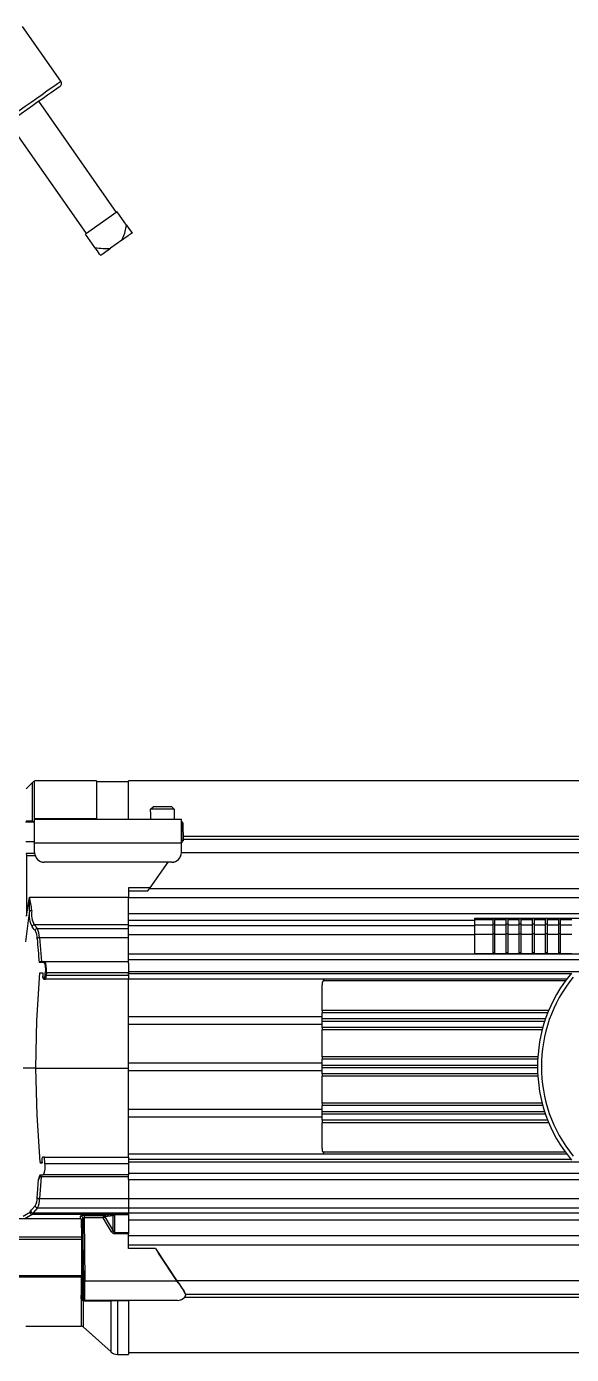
# Model space of a CAD drawing. Extents: x 6 to 134, y 1 to 99.
# Drawn here: x 16.63 to 23.69, y 41.61 to 58.79 of the extents above; entities that cross this region are included whole.
import ezdxf

# ---------------------------------------------------------------- set-up
doc = ezdxf.new("R2010")
doc.units = 0
doc.header["$MEASUREMENT"] = 0
doc.layers.add('OBJECT', color=7, linetype='CONTINUOUS')

msp = doc.modelspace()

# ---------------------------------------------------------------- linework, layer by layer
at = {"layer": 'OBJECT'}
for p, q in [((17.075, 58.079), (16.58, 58.787)), ((17.798, 56.383), (16.792, 57.82)), ((16.399, 57.544), (17.405, 56.108)), ((17.806, 56.389), (17.397, 56.102)), ((17.926, 56.217), (17.806, 56.389)), ((17.517, 55.93), (17.397, 56.102)), ((17.867, 56.023), (17.72, 55.919)), ((16.709, 49.006), (16.626, 48.923)), ((16.709, 48.509), (16.709, 49.006)), ((16.737, 49.015), (16.73, 49.015)), ((16.73, 49.015), (16.73, 48.502)), ((17.537, 49.028), (16.737, 49.028)), ((16.737, 48.538), (16.737, 49.028)), ((17.537, 49.028), (17.537, 48.538)), ((17.951, 49.015), (17.537, 49.015)), ((32.976, 49.028), (17.951, 49.028)), ((17.951, 48.533), (17.951, 49.028)), ((18.236, 48.627), (18.236, 48.533)), ((18.236, 48.627), (18.239, 48.627)), ((18.239, 48.659), (18.271, 48.69)), ((18.545, 48.659), (18.239, 48.659)), ((18.239, 48.627), (18.239, 48.659)), ((18.514, 48.69), (18.271, 48.69)), ((18.514, 48.69), (18.545, 48.659)), ((18.545, 48.659), (18.545, 48.627)), ((18.545, 48.627), (18.549, 48.627)), ((18.549, 48.533), (18.549, 48.627)), ((16.617, 48.497), (16.737, 48.497)), ((16.73, 48.502), (16.73, 48.497)), ((16.73, 48.502), (16.737, 48.502)), ((16.737, 48.533), (16.737, 48.538)), ((16.737, 48.538), (17.537, 48.538)), ((16.737, 48.226), (16.737, 48.533)), ((16.737, 48.533), (18.637, 48.533)), ((17.537, 48.538), (17.537, 48.533)), ((18.637, 48.226), (18.637, 48.533)), ((18.637, 48.497), (18.641, 48.497)), ((18.659, 48.312), (33.14, 48.312)), ((16.625, 48.243), (16.737, 48.243)), ((16.737, 48.226), (18.637, 48.226)), ((16.737, 48.1), (16.737, 48.226)), ((18.637, 48.243), (18.645, 48.243)), ((18.637, 48.223), (18.645, 48.234)), ((18.637, 48.1), (18.637, 48.226)), ((18.645, 48.234), (18.645, 48.243)), ((18.659, 48.273), (33.14, 48.273)), ((16.738, 48.089), (16.626, 48.089)), ((16.632, 48.062), (16.632, 47.276)), ((16.632, 48.062), (16.743, 48.062)), ((16.737, 48.099), (16.737, 48.1)), ((18.512, 47.975), (16.862, 47.975)), ((16.862, 47.975), (16.862, 47.974)), ((18.512, 47.974), (16.862, 47.974)), ((18.233, 47.645), (18.464, 47.974)), ((18.512, 47.974), (18.512, 47.975)), ((18.637, 48.1), (18.637, 48.099)), ((18.637, 48.098), (33.14, 48.098)), ((18.233, 47.645), (17.951, 47.645)), ((17.951, 47.645), (17.951, 47.602)), ((17.951, 47.602), (17.951, 47.523)), ((17.951, 47.602), (18.203, 47.602)), ((18.203, 47.602), (18.233, 47.645)), ((18.226, 47.636), (33.515, 47.636)), ((16.632, 47.276), (16.669, 47.523)), ((16.669, 47.523), (17.951, 47.523)), ((17.951, 47.414), (17.951, 47.523)), ((17.951, 47.517), (33.515, 47.517)), ((17.951, 47.311), (17.951, 47.414)), ((17.951, 47.224), (17.951, 47.311)), ((17.951, 47.311), (33.515, 47.311)), ((16.732, 47.165), (16.774, 47.117)), ((17.951, 47.165), (16.732, 47.165)), ((16.774, 47.117), (17.951, 47.117)), ((17.951, 47.157), (17.951, 47.224)), ((17.951, 47.224), (22.434, 47.224)), ((17.951, 47.039), (17.951, 47.157)), ((17.951, 47.157), (22.434, 47.157)), ((22.434, 47.249), (25.109, 47.249)), ((22.434, 47.231), (22.434, 47.249)), ((22.434, 47.231), (22.672, 47.231)), ((22.434, 47.164), (22.434, 47.231)), ((22.434, 47.164), (22.672, 47.164)), ((22.434, 47.043), (22.434, 47.164)), ((22.697, 47.24), (22.672, 47.24)), ((22.672, 47.174), (22.672, 47.24)), ((22.697, 47.174), (22.672, 47.174)), ((22.672, 47.049), (22.672, 47.174)), ((22.697, 47.174), (22.697, 47.24)), ((22.697, 47.231), (22.842, 47.231)), ((22.697, 47.049), (22.697, 47.174)), ((22.697, 47.164), (22.842, 47.164)), ((22.867, 47.24), (22.842, 47.24)), ((22.842, 47.174), (22.842, 47.24)), ((22.867, 47.174), (22.842, 47.174)), ((22.842, 47.049), (22.842, 47.174)), ((22.867, 47.174), (22.867, 47.24)), ((22.867, 47.231), (23.012, 47.231)), ((22.867, 47.049), (22.867, 47.174)), ((22.867, 47.164), (23.012, 47.164)), ((23.037, 47.24), (23.012, 47.24)), ((23.012, 47.174), (23.012, 47.24)), ((23.037, 47.174), (23.012, 47.174)), ((23.012, 47.049), (23.012, 47.174)), ((23.037, 47.174), (23.037, 47.24)), ((23.037, 47.231), (23.182, 47.231)), ((23.037, 47.049), (23.037, 47.174)), ((23.037, 47.164), (23.182, 47.164)), ((23.207, 47.24), (23.182, 47.24)), ((23.182, 47.174), (23.182, 47.24)), ((23.207, 47.174), (23.182, 47.174)), ((23.182, 47.049), (23.182, 47.174)), ((23.207, 47.174), (23.207, 47.24)), ((23.207, 47.231), (23.352, 47.231)), ((23.207, 47.049), (23.207, 47.174)), ((23.207, 47.164), (23.352, 47.164)), ((23.377, 47.24), (23.352, 47.24)), ((23.352, 47.174), (23.352, 47.24)), ((23.377, 47.174), (23.352, 47.174)), ((23.352, 47.049), (23.352, 47.174)), ((23.377, 47.174), (23.377, 47.24)), ((23.377, 47.231), (23.522, 47.231)), ((23.377, 47.049), (23.377, 47.174)), ((23.377, 47.164), (23.522, 47.164)), ((23.547, 47.24), (23.522, 47.24)), ((23.522, 47.174), (23.522, 47.24)), ((23.547, 47.174), (23.522, 47.174)), ((23.522, 47.049), (23.522, 47.174)), ((23.547, 47.174), (23.547, 47.24)), ((23.547, 47.231), (23.692, 47.231)), ((23.547, 47.049), (23.547, 47.174)), ((23.547, 47.164), (23.692, 47.164)), ((16.8, 46.999), (16.824, 46.691)), ((16.8, 46.999), (17.951, 46.999)), ((17.951, 46.79), (17.951, 47.039)), ((17.951, 47.039), (22.434, 47.039)), ((22.434, 46.794), (22.434, 47.043)), ((22.434, 47.043), (22.672, 47.043)), ((22.697, 47.049), (22.672, 47.049)), ((22.672, 46.8), (22.672, 47.049)), ((22.697, 46.8), (22.697, 47.049)), ((22.697, 47.043), (22.842, 47.043)), ((22.867, 47.049), (22.842, 47.049)), ((22.842, 46.8), (22.842, 47.049)), ((22.867, 46.8), (22.867, 47.049)), ((22.867, 47.043), (23.012, 47.043)), ((23.037, 47.049), (23.012, 47.049)), ((23.012, 46.8), (23.012, 47.049)), ((23.037, 46.8), (23.037, 47.049)), ((23.037, 47.043), (23.182, 47.043)), ((23.207, 47.049), (23.182, 47.049)), ((23.182, 46.8), (23.182, 47.049)), ((23.207, 46.8), (23.207, 47.049)), ((23.207, 47.043), (23.352, 47.043)), ((23.377, 47.049), (23.352, 47.049)), ((23.352, 46.8), (23.352, 47.049)), ((23.377, 46.8), (23.377, 47.049)), ((23.377, 47.043), (23.522, 47.043)), ((23.547, 47.049), (23.522, 47.049)), ((23.522, 46.8), (23.522, 47.049)), ((23.547, 46.8), (23.547, 47.049)), ((23.547, 47.043), (23.692, 47.043)), ((17.951, 46.711), (17.951, 46.79)), ((17.951, 46.79), (24.161, 46.79)), ((22.434, 46.79), (22.434, 46.794)), ((22.434, 46.794), (22.672, 46.794)), ((22.434, 46.79), (24.161, 46.79)), ((22.672, 46.794), (22.672, 46.8)), ((22.697, 46.8), (22.672, 46.8)), ((22.697, 46.794), (22.697, 46.8)), ((22.697, 46.794), (22.842, 46.794)), ((22.842, 46.794), (22.842, 46.8)), ((22.867, 46.8), (22.842, 46.8)), ((22.867, 46.794), (22.867, 46.8)), ((22.867, 46.794), (23.012, 46.794)), ((23.012, 46.794), (23.012, 46.8)), ((23.037, 46.8), (23.012, 46.8)), ((23.037, 46.794), (23.037, 46.8)), ((23.037, 46.794), (23.182, 46.794)), ((23.182, 46.794), (23.182, 46.8)), ((23.207, 46.8), (23.182, 46.8)), ((23.207, 46.794), (23.207, 46.8)), ((23.207, 46.794), (23.352, 46.794)), ((23.352, 46.794), (23.352, 46.8)), ((23.377, 46.8), (23.352, 46.8)), ((23.377, 46.794), (23.377, 46.8)), ((23.377, 46.794), (23.522, 46.794)), ((23.522, 46.794), (23.522, 46.8)), ((23.547, 46.8), (23.522, 46.8)), ((23.547, 46.794), (23.547, 46.8)), ((23.547, 46.794), (23.692, 46.794)), ((16.815, 46.691), (16.866, 46.691)), ((16.866, 46.691), (17.951, 46.691)), ((24.052, 46.711), (17.951, 46.711)), ((17.951, 46.67), (17.951, 46.711)), ((17.951, 46.67), (17.951, 46.544)), ((16.804, 46.541), (16.844, 46.541)), ((16.844, 46.541), (16.842, 46.511)), ((16.876, 46.46), (16.863, 46.46)), ((16.873, 46.512), (16.875, 46.544)), ((17.951, 46.46), (16.876, 46.46)), ((16.889, 46.544), (16.887, 46.511)), ((16.887, 46.511), (17.951, 46.511)), ((17.951, 46.544), (16.889, 46.544)), ((17.951, 46.561), (23.883, 46.561)), ((17.951, 46.511), (17.951, 46.544)), ((17.951, 46.534), (23.683, 46.534)), ((17.951, 46.511), (17.951, 46.46)), ((17.951, 46.459), (17.951, 46.46)), ((23.623, 46.459), (17.951, 46.459)), ((17.951, 45.98), (17.951, 46.459)), ((23.609, 46.439), (20.471, 46.439)), ((20.458, 46.056), (20.458, 46.389)), ((23.392, 46.056), (20.458, 46.056)), ((20.458, 46.056), (20.458, 46.025)), ((17.951, 45.98), (20.458, 45.98)), ((17.951, 45.88), (17.951, 45.98)), ((17.951, 45.88), (20.458, 45.88)), ((17.951, 45.38), (17.951, 45.88)), ((20.458, 45.946), (20.458, 46.025)), ((23.38, 46.025), (20.458, 46.025)), ((23.35, 45.946), (20.458, 45.946)), ((20.458, 45.914), (20.458, 45.946)), ((20.458, 45.835), (20.458, 45.914)), ((23.34, 45.914), (20.458, 45.914)), ((23.316, 45.835), (20.458, 45.835)), ((20.458, 45.835), (20.458, 45.804)), ((23.307, 45.804), (20.458, 45.804)), ((20.458, 45.456), (20.458, 45.804)), ((17.951, 45.38), (20.458, 45.38)), ((17.951, 45.28), (17.951, 45.38)), ((23.251, 45.456), (20.458, 45.456)), ((20.458, 45.456), (20.458, 45.425)), ((20.458, 45.346), (20.458, 45.425)), ((23.249, 45.425), (20.458, 45.425)), ((16.752, 45.31), (16.587, 45.31)), ((16.752, 45.31), (16.587, 45.31)), ((16.752, 45.31), (17.951, 45.31)), ((17.951, 45.28), (20.458, 45.28)), ((17.951, 44.78), (17.951, 45.28)), ((23.247, 45.346), (20.458, 45.346)), ((20.458, 45.314), (20.458, 45.346)), ((20.458, 45.235), (20.458, 45.314)), ((23.247, 45.314), (20.458, 45.314)), ((23.249, 45.235), (20.458, 45.235)), ((20.458, 45.235), (20.458, 45.204)), ((23.251, 45.204), (20.458, 45.204)), ((20.458, 44.856), (20.458, 45.204)), ((23.307, 44.856), (20.458, 44.856)), ((20.458, 44.856), (20.458, 44.825)), ((17.951, 44.78), (20.458, 44.78)), ((17.951, 44.68), (17.951, 44.78)), ((17.951, 44.68), (20.458, 44.68)), ((17.951, 44.201), (17.951, 44.68)), ((20.458, 44.746), (20.458, 44.825)), ((23.316, 44.825), (20.458, 44.825)), ((23.34, 44.746), (20.458, 44.746)), ((20.458, 44.714), (20.458, 44.746)), ((20.458, 44.635), (20.458, 44.714)), ((23.35, 44.714), (20.458, 44.714)), ((23.38, 44.635), (20.458, 44.635)), ((20.458, 44.635), (20.458, 44.604)), ((23.392, 44.604), (20.458, 44.604)), ((20.458, 44.271), (20.458, 44.604)), ((16.866, 44.16), (16.841, 44.16)), ((16.871, 44.076), (16.866, 44.16)), ((16.866, 44.16), (17.951, 44.16)), ((17.951, 44.201), (23.623, 44.201)), ((17.951, 44.16), (17.951, 44.201)), ((17.951, 44.16), (17.951, 44.076)), ((23.609, 44.221), (20.471, 44.221)), ((16.808, 44.094), (16.833, 44.094)), ((16.83, 44.079), (16.813, 44.079)), ((16.832, 44.111), (16.833, 44.094)), ((16.871, 44.076), (17.951, 44.076)), ((23.683, 44.126), (17.951, 44.126)), ((17.951, 44.099), (23.883, 44.099)), ((17.951, 44.076), (17.951, 43.929)), ((16.822, 43.904), (16.8, 43.621)), ((16.808, 43.929), (16.845, 43.929)), ((16.822, 43.904), (16.822, 43.929)), ((17.951, 43.904), (16.822, 43.904)), ((17.951, 43.929), (16.845, 43.929)), ((17.951, 43.949), (24.052, 43.949)), ((17.951, 43.929), (17.951, 43.929)), ((17.951, 43.87), (17.951, 43.929)), ((17.951, 43.87), (17.951, 43.621)), ((17.951, 43.87), (24.161, 43.87)), ((16.774, 43.503), (16.716, 43.436)), ((16.774, 43.503), (17.951, 43.503)), ((16.8, 43.621), (17.951, 43.621)), ((17.951, 43.621), (17.951, 43.503)), ((17.951, 43.621), (24.751, 43.621)), ((17.951, 43.503), (17.951, 43.436)), ((17.951, 43.503), (32.969, 43.503)), ((17.329, 43.359), (16.438, 43.359)), ((16.706, 43.417), (16.611, 43.36)), ((16.677, 43.443), (16.687, 43.462)), ((16.716, 43.436), (16.706, 43.42)), ((16.706, 43.42), (17.758, 43.42)), ((16.706, 43.42), (16.706, 43.417)), ((17.732, 43.417), (16.706, 43.417)), ((16.716, 43.436), (17.951, 43.436)), ((17.329, 43.359), (17.332, 43.396)), ((17.346, 43.129), (17.344, 43.355)), ((17.362, 43.367), (17.359, 43.331)), ((17.359, 43.331), (17.361, 43.129)), ((17.372, 42.558), (17.362, 43.367)), ((17.377, 43.402), (17.625, 43.402)), ((17.377, 43.402), (17.377, 43.372)), ((17.625, 43.372), (17.377, 43.372)), ((17.377, 43.372), (17.387, 42.558)), ((17.625, 43.402), (17.732, 43.417)), ((17.625, 43.402), (17.625, 43.372)), ((17.732, 43.417), (17.733, 43.417)), ((17.753, 43.399), (17.752, 43.399)), ((17.753, 43.205), (17.753, 43.399)), ((17.773, 43.422), (17.951, 43.422)), ((17.773, 43.422), (17.773, 43.41)), ((17.951, 43.41), (17.773, 43.41)), ((17.773, 43.41), (17.773, 43.182)), ((17.951, 43.436), (17.951, 43.422)), ((17.951, 43.436), (33.512, 43.436)), ((17.951, 43.41), (17.951, 43.422)), ((17.951, 43.41), (17.951, 43.182)), ((17.951, 43.349), (33.515, 43.349)), ((16.016, 43.129), (17.346, 43.129)), ((17.773, 43.182), (17.951, 43.182)), ((17.773, 43.166), (17.773, 43.182)), ((17.951, 43.166), (17.773, 43.166)), ((17.951, 43.182), (17.951, 43.166)), ((17.951, 42.975), (17.951, 43.166)), ((17.951, 43.143), (33.515, 43.143)), ((17.347, 43.092), (16.017, 43.092)), ((17.951, 43.024), (33.515, 43.024)), ((18.301, 42.975), (17.951, 42.975)), ((18.301, 42.975), (18.58, 42.558)), ((18.301, 42.975), (18.341, 42.916)), ((18.597, 42.533), (18.341, 42.916)), ((17.346, 42.613), (16.016, 42.613)), ((16.017, 42.627), (17.347, 42.627)), ((17.344, 42.609), (17.346, 42.613)), ((16.165, 42.609), (17.344, 42.609)), ((17.344, 42.604), (16.165, 42.604)), ((17.361, 42.599), (17.359, 42.595)), ((17.387, 42.558), (18.58, 42.558)), ((18.578, 42.562), (33.515, 42.562)), ((18.683, 42.404), (18.66, 42.44)), ((17.345, 42.316), (17.341, 42.331)), ((17.345, 41.97), (17.345, 42.316)), ((17.356, 42.317), (17.372, 42.317)), ((17.356, 42.317), (17.358, 42.31)), ((17.365, 42.302), (17.365, 41.962)), ((17.387, 42.303), (17.371, 42.303)), ((17.381, 42.298), (17.726, 42.297)), ((18.588, 42.303), (17.387, 42.303)), ((17.726, 41.637), (17.726, 42.297)), ((17.809, 42.303), (17.809, 42.3)), ((17.951, 42.3), (17.809, 42.3)), ((17.809, 42.3), (17.809, 41.605)), ((17.951, 42.3), (17.951, 42.303)), ((17.951, 42.3), (17.951, 41.605)), ((18.682, 42.348), (33.515, 42.348)), ((18.691, 42.387), (33.524, 42.387)), ((16.625, 41.97), (17.345, 41.97)), ((17.365, 41.962), (17.726, 41.637)), ((17.809, 41.605), (17.951, 41.605)), ((17.951, 41.632), (32.97, 41.632))]:
    msp.add_line(p, q, dxfattribs=at)
at = {"layer": 'OBJECT', "flags": 128}
for points in [[(16.107, 57.401), (16.146, 57.428), (16.194, 57.462), (16.251, 57.502), (16.315, 57.547), (16.386, 57.596), (16.46, 57.649), (16.537, 57.702), (16.615, 57.757), (16.691, 57.81), (16.765, 57.862), (16.834, 57.91), (16.897, 57.954), (16.952, 57.993), (16.998, 58.025), (17.034, 58.05), (17.059, 58.068), (17.073, 58.077), (17.075, 58.079)], [(17.063, 58.01), (17.063, 58.009), (17.053, 58.002), (17.032, 57.988), (16.999, 57.965), (16.957, 57.935), (16.905, 57.899), (16.846, 57.858), (16.78, 57.812), (16.71, 57.762), (16.637, 57.711), (16.563, 57.659), (16.489, 57.608), (16.418, 57.558), (16.352, 57.512), (16.292, 57.47), (16.239, 57.433), (16.196, 57.402), (16.162, 57.379)], [(17.867, 56.023), (17.904, 56.114), (17.926, 56.217)], [(17.926, 56.217), (17.957, 56.174), (17.991, 56.125), (17.998, 56.114)], [(17.998, 56.114), (17.989, 56.108), (17.977, 56.1), (17.963, 56.09), (17.948, 56.079), (17.93, 56.066), (17.91, 56.053), (17.889, 56.038), (17.867, 56.023)], [(17.589, 55.828), (17.577, 55.844), (17.549, 55.884), (17.517, 55.93)], [(17.589, 55.828), (17.598, 55.834), (17.61, 55.842), (17.624, 55.852), (17.64, 55.863), (17.657, 55.876), (17.677, 55.889), (17.698, 55.904), (17.72, 55.919)], [(16.626, 48.509), (16.652, 48.509), (16.709, 48.509)], [(18.645, 48.243), (18.644, 48.293), (18.643, 48.341), (18.643, 48.385), (18.642, 48.423), (18.641, 48.455), (18.641, 48.478), (18.641, 48.493), (18.641, 48.497)], [(18.656, 48.483), (18.656, 48.478), (18.656, 48.466), (18.656, 48.445), (18.657, 48.417), (18.657, 48.382), (18.658, 48.343), (18.659, 48.3), (18.66, 48.255)], [(18.651, 48.243), (18.649, 48.24), (18.647, 48.237), (18.645, 48.234)], [(18.66, 48.255), (18.659, 48.254), (18.658, 48.252), (18.655, 48.249), (18.651, 48.243)], [(16.626, 48.089), (16.632, 48.063), (16.632, 48.062)], [(16.671, 47.339), (16.654, 47.221), (16.618, 46.945)], [(16.745, 47.092), (16.733, 47.105), (16.703, 47.139)], [(16.851, 46.677), (16.848, 46.677), (16.795, 46.677)], [(16.851, 46.677), (16.859, 46.673), (16.868, 46.656), (16.874, 46.626), (16.876, 46.588), (16.875, 46.544)], [(16.889, 46.544), (16.891, 46.592), (16.888, 46.634), (16.882, 46.667), (16.874, 46.686), (16.866, 46.691)], [(16.752, 45.31), (16.766, 45.926), (16.804, 46.541)], [(16.842, 46.511), (16.841, 46.497), (16.843, 46.483), (16.847, 46.469), (16.852, 46.464), (16.859, 46.461), (16.863, 46.46)], [(16.842, 46.511), (16.842, 46.504), (16.842, 46.493), (16.843, 46.484), (16.846, 46.478), (16.849, 46.476)], [(16.849, 46.476), (16.856, 46.476), (16.861, 46.476)], [(16.808, 44.094), (16.768, 44.701), (16.752, 45.31)], [(16.841, 44.16), (16.837, 44.157), (16.834, 44.149), (16.832, 44.136), (16.831, 44.12), (16.832, 44.111)], [(16.833, 44.094), (16.833, 44.089), (16.833, 44.085), (16.832, 44.081), (16.831, 44.079), (16.83, 44.079)], [(16.845, 43.929), (16.857, 43.938), (16.866, 43.963), (16.872, 44.001), (16.873, 44.048), (16.871, 44.076)], [(16.771, 43.635), (16.774, 43.684), (16.789, 43.874)], [(16.687, 43.462), (16.698, 43.475), (16.745, 43.528)], [(17.733, 43.193), (17.681, 43.279), (17.625, 43.372)], [(17.752, 43.399), (17.713, 43.393), (17.645, 43.384)], [(17.645, 43.384), (17.701, 43.291), (17.753, 43.205)], [(17.733, 43.417), (17.751, 43.419), (17.758, 43.42)], [(17.765, 43.408), (17.762, 43.406), (17.753, 43.399)], [(17.758, 43.42), (17.769, 43.422), (17.773, 43.422)], [(17.753, 43.205), (17.76, 43.191), (17.766, 43.185), (17.769, 43.183), (17.773, 43.182)], [(17.362, 43.082), (17.361, 43.084), (17.361, 43.086), (17.359, 43.087), (17.357, 43.089), (17.355, 43.09), (17.352, 43.091), (17.35, 43.091), (17.347, 43.092)], [(17.362, 42.858), (17.362, 42.838), (17.362, 42.818)]]:
    msp.add_lwpolyline(points, dxfattribs=at)
at = {"layer": 'OBJECT'}
for centre, radius, start, end in [((17.034, 58.051), 0.05, 305, 35), ((17.65, 56.504), 0.589, 256.9516, 276.841), ((16.73, 48.985), 0.03, 90, 135), ((16.687, 48.523), 0.026, 270.9613, 326.4778), ((16.729, 48.534), 0.0329, 230.5784, 270.527), ((18.641, 48.482), 0.015, 1, 90), ((18.657, 47.576), 0.667, 90.4498, 91.0128), ((16.862, 48.1), 0.125, 180.0043, 270.0045), ((16.862, 48.099), 0.125, 180.0044, 270.0043), ((18.512, 48.1), 0.125, 269.9955, 359.9957), ((18.512, 48.099), 0.125, 269.9957, 359.9956), ((15.749, 47.27), 0.954, 4.7174, 15.3741), ((14.631, 47.41), 2.041, 358.0055, 3.1907), ((16.991, 47.288), 0.324, 171.0259, 207.2889), ((16.695, 47.315), 0.0337, 82.2582, 136.3967), ((16.976, 47.302), 0.28, 170.4424, 209.3626), ((16.734, 47.134), 0.0311, 92.8933, 169.6359), ((16.775, 47.086), 0.0311, 93.0122, 170.0561), ((16.52, 46.98), 0.251, 1.0818, 26.4452), ((16.498, 46.994), 0.301, 0.9101, 24.0766), ((16.798, 46.966), 0.0329, 86.9804, 145.8393), ((27.548, 47.686), 10.8, 183.7239, 185.3603), ((16.815, 46.67), 0.0206, 89.8158, 160.4983), ((16.866, 46.676), 0.0147, 90.8128, 176.2469), ((16.863, 46.475), 0.0148, 175.1373, 268.9777), ((16.827, 46.507), 0.0458, 317.7965, 6.0714), ((16.876, 46.475), 0.0148, 175.1822, 268.9752), ((16.86, 46.162), 0.35, 85.6259, 87.9997), ((16.862, 46.195), 0.35, 85.5197, 87.8954), ((16.815, 46.501), 0.0728, 326.1432, 8.119), ((20.558, 46.389), 0.1, 150.0194, 180), ((20.558, 46.389), 0.1, 135.5564, 150.0194), ((25.127, 45.33), 1.88, 139.9797, 220.0203), ((25.127, 45.33), 1.83, 140.7055, 219.2945), ((20.558, 44.271), 0.1, 180, 210), ((20.558, 44.271), 0.1, 210, 224.4671), ((16.829, 44.093), 0.0214, 177.4841, 220.0411), ((16.903, 43.865), 0.115, 145.8778, 175.0727), ((16.83, 43.862), 0.043, 100.9437, 163.2266), ((16.602, 43.62), 0.17, 327.3054, 5.1676), ((16.775, 43.534), 0.0311, 189.944, 266.9881), ((16.798, 43.654), 0.0329, 214.1608, 273.019), ((16.6, 43.603), 0.201, 329.9842, 5.0291), ((18.41, 40.435), 3.471, 119.9494, 121.6883), ((16.708, 43.451), 0.0316, 196.1308, 267.5029), ((16.707, 43.447), 0.0304, 188.6581, 267.9233), ((16.717, 43.467), 0.031, 190.5377, 267.157), ((17.332, 43.366), 0.0299, 1.0163, 90.1185), ((17.33, 43.33), 0.0291, 3.0359, 61.7606), ((17.62, 43.376), 0.0261, 17.5853, 79.3111), ((18.306, 42.203), 1.353, 119.2339, 120.2129), ((17.727, 43.391), 0.0262, 16.6677, 78.9656), ((17.728, 43.391), 0.0264, 17.0332, 78.6919), ((17.733, 43.395), 0.0351, 21.1953, 44.1065), ((17.773, 43.395), 0.0151, 90.3355, 120.2414), ((17.353, 42.908), 0.221, 87.7647, 91.6492), ((18.446, 42.044), 1.353, 120.8323, 121.8276), ((17.779, 43.218), 0.0527, 208.0752, 263.0455), ((17.346, 42.598), 0.015, 0.723, 89.9874), ((17.348, 42.613), 0.0137, 9.5161, 96.1733), ((17.344, 42.594), 0.015, 0.7224, 89.988), ((17.345, 42.59), 0.0139, 7.6802, 95.0603), ((17.381, 42.779), 0.221, 267.7653, 271.6486), ((17.342, 42.316), 0.0143, 4.4607, 92.8146), ((17.347, 42.303), 0.0132, 31.4183, 98.1574), ((17.711, 42.812), 0.616, 233.5197, 235.8095), ((17.37, 42.316), 0.0135, 206.6786, 238.1887), ((17.371, 42.318), 0.0157, 238.4434, 270.3516), ((17.36, 42.301), 0.00524, 18.6921, 55.8601), ((17.381, 42.328), 0.0308, 238.0466, 270.0255), ((17.371, 42.29), 0.0129, 37.7391, 89.2434), ((17.387, 42.318), 0.015, 180.7058, 269.9978), ((17.715, 42.29), 0.0121, 31.1643, 88.424), ((17.806, 41.232), 1.068, 89.8393, 94.3325), ((18.652, 42.377), 0.0415, 319.4519, 40.8427), ((17.345, 41.94), 0.03, 48, 90), ((17.809, 41.73), 0.125, 228, 270)]:
    msp.add_arc(centre, radius, start, end, dxfattribs=at)
for centre, major_axis, ratio, start_param, end_param in [((17.329, 43.329), (0.0024, 0.0302), 0.990393, 5.843754, 6.360866), ((17.377, 43.396), (0.045, 0), 0.122815, 1.572523, 3.130765), ((17.377, 43.366), (0.015, -0.0005), 0.402762, 1.588539, 3.146781), ((17.345, 43.13), (-0.0009, 0.06), 0.015425, 4.020593, 4.694698), ((17.36, 43.13), (-0.0009, 0.075), 0.012341, 4.020679, 4.694783), ((17.285, 45.33), (-0.044, 3.51), 0.012393, 3.833308, 4.020677), ((17.3, 45.33), (-0.044, 3.525), 0.012341, 3.934908, 4.020679), ((17.366, 42.662), (-0.003, 0.25), 0.012341, 0.899271, 6.954406), ((17.3, 45.33), (-0.044, 3.525), 0.012341, 3.833309, 3.918769), ((17.345, 42.673), (-0.0009, 0.06), 0.015425, 3.158808, 3.833223), ((17.36, 42.673), (-0.0009, 0.075), 0.012341, 3.158894, 3.833309), ((17.285, 45.33), (-0.042, 3.36), 0.012396, 3.608985, 3.765748), ((17.344, 42.579), (-0.0002, 0.03), 0.006171, 0.017415, 0.624271), ((17.3, 45.33), (-0.042, 3.375), 0.012341, 3.608987, 3.76575), ((17.359, 42.58), (-0.0002, 0.015), 0.012341, 0.017301, 0.624157), ((17.369, 42.562), (-0.003, 0.245), 0.012341, 3.14144, 4.694783), ((17.384, 42.563), (-0.003, 0.26), 0.011629, 3.141457, 4.6948), ((18.58, 42.563), (-0.174, 0.26), 0.008062, 1.582865, 2.220336), ((18.597, 42.536), (-0.11, 0.165), 0.008062, 1.582865, 2.18269), ((18.588, 42.563), (0, 0.26), 0.639661, 3.141593, 3.755929)]:
    msp.add_ellipse(centre, major_axis=major_axis, ratio=ratio, start_param=start_param, end_param=end_param, dxfattribs=at)

doc.saveas('drawing.dxf')
